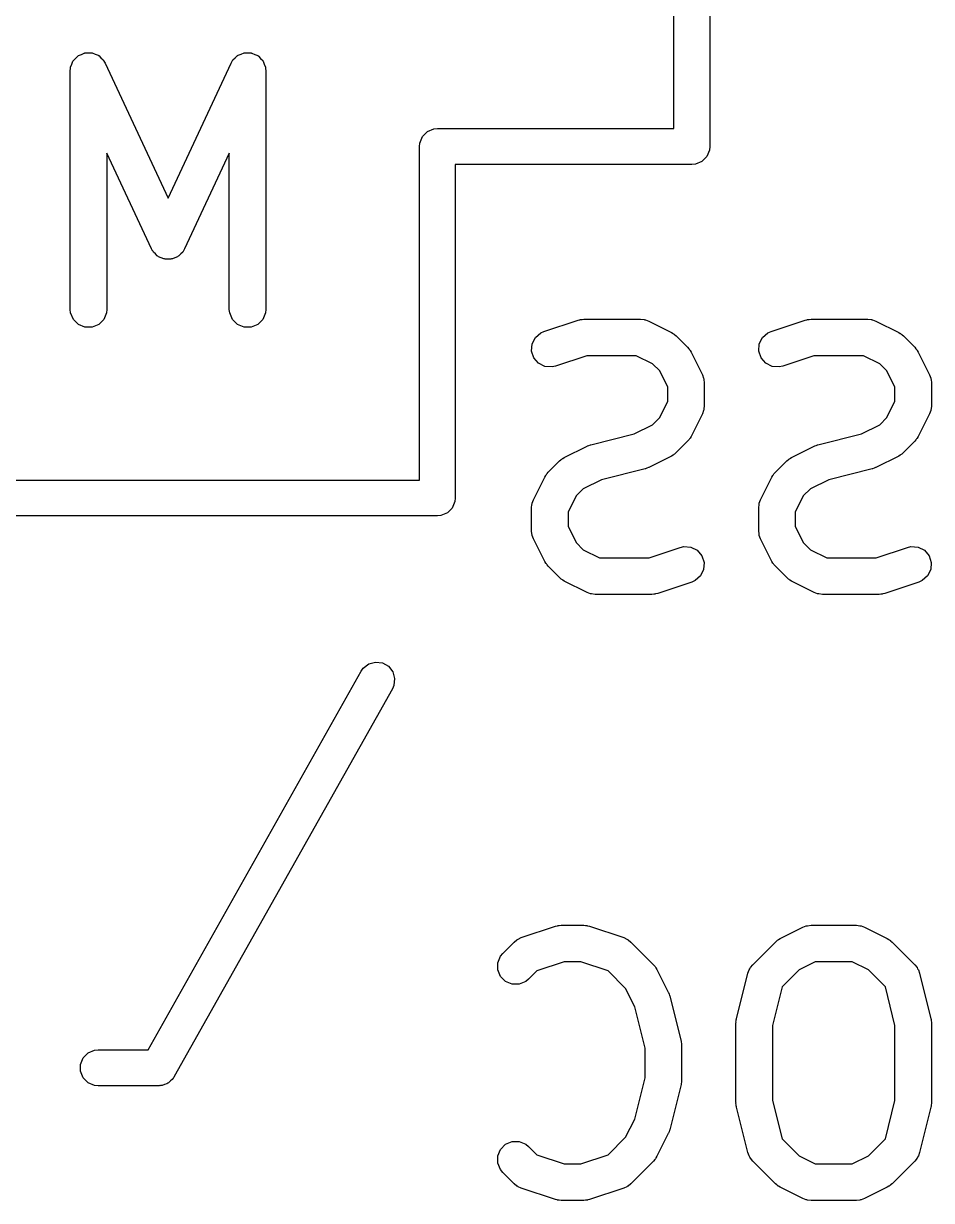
# Model space of a CAD drawing. Extents: x 172.1 to 201.5, y -105.2 to -85.7.
# Drawn here: x 197.147 to 200.953, y -96.111 to -91.179 of the extents above; entities that cross this region are included whole.
import ezdxf

# ---------------------------------------------------------------- set-up
doc = ezdxf.new("R2010")
doc.units = 0
doc.layers.add('BLACK', color=7, linetype='CONTINUOUS')

msp = doc.modelspace()

# ---------------------------------------------------------------- linework, layer by layer
at = {"layer": 'BLACK', "linetype": 'CONTINUOUS'}
for p, q in [((199.8738, -91.619), (199.8738, -90.8812)), ((200.0238, -90.8812), (200.0238, -91.694)), ((197.349431, -91.349274), (197.353969, -91.336796)), ((197.353969, -91.336796), (197.355121, -91.335537)), ((197.355121, -91.335537), (197.355774, -91.333962)), ((197.355774, -91.333962), (197.365157, -91.324578)), ((197.365157, -91.324578), (197.374128, -91.314783)), ((197.374128, -91.314783), (197.375674, -91.314061)), ((197.375674, -91.314061), (197.37688, -91.312856)), ((197.37688, -91.312856), (197.389139, -91.307777)), ((197.389139, -91.307777), (197.401176, -91.302161)), ((197.401176, -91.302161), (197.40288, -91.302086)), ((197.40288, -91.302086), (197.404457, -91.301433)), ((197.404457, -91.301433), (197.417735, -91.301433)), ((197.417735, -91.301433), (197.430996, -91.30085)), ((197.430996, -91.30085), (197.432599, -91.301433)), ((197.432599, -91.301433), (197.434305, -91.301433)), ((197.434305, -91.301433), (197.446569, -91.306513)), ((197.446569, -91.306513), (197.459048, -91.311051)), ((197.459048, -91.311051), (197.460306, -91.312203)), ((197.460306, -91.312203), (197.461882, -91.312856)), ((197.461882, -91.312856), (197.471265, -91.322239)), ((197.471265, -91.322239), (197.481061, -91.33121)), ((197.481061, -91.33121), (197.482259, -91.333233)), ((197.482259, -91.333233), (197.482988, -91.333962)), ((197.482988, -91.333962), (197.483677, -91.335627)), ((197.483677, -91.335627), (197.488704, -91.344112)), ((198.016724, -91.344112), (198.02175, -91.335627)), ((198.02175, -91.335627), (198.02244, -91.333962)), ((198.02244, -91.333962), (198.023168, -91.333233)), ((198.023168, -91.333233), (198.024367, -91.33121)), ((198.024367, -91.33121), (198.034157, -91.322244)), ((198.034157, -91.322244), (198.043546, -91.312856)), ((198.043546, -91.312856), (198.045123, -91.312202)), ((198.045123, -91.312202), (198.046381, -91.311051)), ((198.046381, -91.311051), (198.058854, -91.306515)), ((198.058854, -91.306515), (198.071123, -91.301433)), ((198.071123, -91.301433), (198.072829, -91.301433)), ((198.072829, -91.301433), (198.074432, -91.30085)), ((198.074432, -91.30085), (198.087693, -91.301433)), ((198.087693, -91.301433), (198.100971, -91.301433)), ((198.100971, -91.301433), (198.102547, -91.302086)), ((198.102547, -91.302086), (198.104252, -91.302161)), ((198.104252, -91.302161), (198.116288, -91.307777)), ((198.116288, -91.307777), (198.128548, -91.312856)), ((198.128548, -91.312856), (198.129753, -91.314061)), ((198.129753, -91.314061), (198.1313, -91.314783)), ((198.1313, -91.314783), (198.14027, -91.324578)), ((198.14027, -91.324578), (198.149654, -91.333962)), ((198.149654, -91.333962), (198.150306, -91.335537)), ((198.150306, -91.335537), (198.151459, -91.336796)), ((198.151459, -91.336796), (198.155996, -91.349274)), ((197.342881, -91.376463), (197.343847, -91.366652)), ((197.342881, -92.376463), (197.342881, -91.376463)), ((197.343768, -91.364848), (197.34412, -91.363878)), ((197.343847, -91.366652), (197.343768, -91.364848)), ((197.34412, -91.363878), (197.344351, -91.361539)), ((197.344351, -91.361539), (197.349431, -91.349274)), ((197.488704, -91.344112), (197.752713, -91.909848)), ((197.752713, -91.909848), (198.016724, -91.344112)), ((198.155996, -91.349274), (198.161077, -91.361539)), ((198.161077, -91.361539), (198.161307, -91.363878)), ((198.161307, -91.363878), (198.16166, -91.364848)), ((198.16166, -91.364848), (198.16158, -91.366652)), ((198.16158, -91.366652), (198.162547, -91.376463)), ((198.162547, -91.376463), (198.162547, -92.376463)), ((198.81964, -91.652332), (198.840332, -91.63164)), ((198.840332, -91.63164), (198.867368, -91.620441)), ((198.867368, -91.620441), (198.882, -91.619)), ((198.882, -91.619), (199.8738, -91.619)), ((198.807, -91.694), (198.808441, -91.679368)), ((198.808441, -91.679368), (198.81964, -91.652332)), ((197.683391, -92.123099), (197.495881, -91.721291)), ((197.495881, -91.721291), (197.495881, -92.376463)), ((198.009547, -91.721291), (197.822037, -92.123099)), ((198.009547, -92.376463), (198.009547, -91.721291)), ((198.807, -93.0922), (198.807, -91.694)), ((200.022359, -91.708632), (200.01116, -91.735668)), ((200.0238, -91.694), (200.022359, -91.708632)), ((199.9488, -91.769), (198.957, -91.769)), ((198.957, -91.769), (198.957, -93.1672)), ((199.963432, -91.767559), (199.9488, -91.769)), ((199.990468, -91.75636), (199.963432, -91.767559)), ((200.01116, -91.735668), (199.990468, -91.75636)), ((197.686629, -92.128566), (197.683391, -92.123099)), ((197.687302, -92.130415), (197.686629, -92.128566)), ((197.818798, -92.128566), (197.818126, -92.130415)), ((197.822037, -92.123099), (197.818798, -92.128566)), ((197.688499, -92.131722), (197.687302, -92.130415)), ((197.691034, -92.136001), (197.688499, -92.131722)), ((197.699606, -92.143851), (197.691034, -92.136001)), ((197.707461, -92.152428), (197.699606, -92.143851)), ((197.710543, -92.153866), (197.707461, -92.152428)), ((197.713048, -92.15616), (197.710543, -92.153866)), ((197.723969, -92.160131), (197.713048, -92.15616)), ((197.734509, -92.16505), (197.723969, -92.160131)), ((197.737904, -92.165199), (197.734509, -92.16505)), ((197.741099, -92.166361), (197.737904, -92.165199)), ((197.752714, -92.16585), (197.741099, -92.166361)), ((197.764329, -92.166361), (197.752714, -92.16585)), ((197.767523, -92.165199), (197.764329, -92.166361)), ((197.770919, -92.16505), (197.767523, -92.165199)), ((197.781456, -92.160132), (197.770919, -92.16505)), ((197.792381, -92.15616), (197.781456, -92.160132)), ((197.794886, -92.153865), (197.792381, -92.15616)), ((197.797967, -92.152428), (197.794886, -92.153865)), ((197.805819, -92.143853), (197.797967, -92.152428)), ((197.814394, -92.136001), (197.805819, -92.143853)), ((197.816928, -92.131722), (197.814394, -92.136001)), ((197.818126, -92.130415), (197.816928, -92.131722)), ((197.344351, -92.391387), (197.342881, -92.376463)), ((197.355774, -92.418964), (197.344351, -92.391387)), ((197.37688, -92.44007), (197.355774, -92.418964)), ((197.482988, -92.418964), (197.461882, -92.44007)), ((197.494411, -92.391387), (197.482988, -92.418964)), ((197.495881, -92.376463), (197.494411, -92.391387)), ((198.011017, -92.391387), (198.009547, -92.376463)), ((198.02244, -92.418964), (198.011017, -92.391387)), ((198.043546, -92.44007), (198.02244, -92.418964)), ((198.149654, -92.418964), (198.128548, -92.44007)), ((198.161077, -92.391387), (198.149654, -92.418964)), ((198.162547, -92.376463), (198.161077, -92.391387)), ((199.328866, -92.469108), (199.471722, -92.421489)), ((199.471722, -92.421489), (199.479124, -92.419805)), ((199.479124, -92.419805), (199.48099, -92.419033)), ((199.48099, -92.419033), (199.483695, -92.418766)), ((199.483695, -92.418766), (199.486345, -92.418164)), ((199.486345, -92.418164), (199.488359, -92.418307)), ((199.488359, -92.418307), (199.495914, -92.417563)), ((199.495914, -92.417563), (199.734009, -92.417563)), ((199.734009, -92.417563), (199.748933, -92.419033)), ((199.748933, -92.419033), (199.751473, -92.420085)), ((199.751473, -92.420085), (199.754215, -92.42028)), ((199.754215, -92.42028), (199.768221, -92.425639)), ((200.281247, -92.469108), (200.424103, -92.421489)), ((200.424103, -92.421489), (200.431505, -92.419805)), ((200.431505, -92.419805), (200.433371, -92.419033)), ((200.433371, -92.419033), (200.436076, -92.418766)), ((200.436076, -92.418766), (200.438726, -92.418164)), ((200.438726, -92.418164), (200.44074, -92.418307)), ((200.44074, -92.418307), (200.448295, -92.417563)), ((200.448295, -92.417563), (200.68639, -92.417563)), ((200.68639, -92.417563), (200.701314, -92.419033)), ((200.701314, -92.419033), (200.703854, -92.420085)), ((200.703854, -92.420085), (200.706596, -92.42028)), ((200.706596, -92.42028), (200.720602, -92.425639)), ((197.404457, -92.451493), (197.37688, -92.44007)), ((197.434305, -92.451493), (197.404457, -92.451493)), ((197.461882, -92.44007), (197.434305, -92.451493)), ((198.071123, -92.451493), (198.043546, -92.44007)), ((198.100971, -92.451493), (198.071123, -92.451493)), ((198.128548, -92.44007), (198.100971, -92.451493)), ((199.315172, -92.475222), (199.328866, -92.469108)), ((199.768221, -92.425639), (199.863459, -92.473258)), ((199.863459, -92.473258), (199.869885, -92.477303)), ((200.267553, -92.475222), (200.281247, -92.469108)), ((200.720602, -92.425639), (200.81584, -92.473258)), ((200.81584, -92.473258), (200.822266, -92.477303)), ((199.277158, -92.55125), (199.279274, -92.521476)), ((199.279274, -92.521476), (199.292623, -92.494779)), ((199.292623, -92.494779), (199.315172, -92.475222)), ((199.869885, -92.477303), (199.871748, -92.478075)), ((199.871748, -92.478075), (199.873846, -92.479796)), ((199.873846, -92.479796), (199.87615, -92.481247)), ((199.87615, -92.481247), (199.877474, -92.482773)), ((199.877474, -92.482773), (199.883341, -92.487588)), ((199.883341, -92.487588), (199.930959, -92.535207)), ((200.229539, -92.55125), (200.231655, -92.521476)), ((200.231655, -92.521476), (200.245004, -92.494779)), ((200.245004, -92.494779), (200.267553, -92.475222)), ((200.822266, -92.477303), (200.824129, -92.478075)), ((200.824129, -92.478075), (200.826227, -92.479796)), ((200.826227, -92.479796), (200.828531, -92.481247)), ((200.828531, -92.481247), (200.829855, -92.482773)), ((200.829855, -92.482773), (200.835722, -92.487588)), ((200.835722, -92.487588), (200.88334, -92.535207)), ((199.286597, -92.579567), (199.277158, -92.55125)), ((199.508327, -92.570563), (199.377248, -92.614256)), ((199.715949, -92.570563), (199.508327, -92.570563)), ((199.783931, -92.604554), (199.715949, -92.570563)), ((199.930959, -92.535207), (199.935774, -92.541073)), ((199.935774, -92.541073), (199.937301, -92.542398)), ((199.937301, -92.542398), (199.938749, -92.544699)), ((199.938749, -92.544699), (199.940473, -92.546799)), ((199.940473, -92.546799), (199.941245, -92.548664)), ((199.941245, -92.548664), (199.94529, -92.555089)), ((199.94529, -92.555089), (199.992909, -92.650327)), ((200.238978, -92.579567), (200.229539, -92.55125)), ((200.460708, -92.570563), (200.329629, -92.614256)), ((200.66833, -92.570563), (200.460708, -92.570563)), ((200.736312, -92.604554), (200.66833, -92.570563)), ((200.88334, -92.535207), (200.888155, -92.541073)), ((200.888155, -92.541073), (200.889682, -92.542398)), ((200.889682, -92.542398), (200.89113, -92.544699)), ((200.89113, -92.544699), (200.892854, -92.546799)), ((200.892854, -92.546799), (200.893626, -92.548664)), ((200.893626, -92.548664), (200.897671, -92.555089)), ((200.897671, -92.555089), (200.94529, -92.650327)), ((199.306154, -92.602116), (199.286597, -92.579567)), ((199.332851, -92.615465), (199.306154, -92.602116)), ((199.362625, -92.617581), (199.332851, -92.615465)), ((199.377248, -92.614256), (199.362625, -92.617581)), ((199.813993, -92.634615), (199.783931, -92.604554)), ((200.258535, -92.602116), (200.238978, -92.579567)), ((200.285232, -92.615465), (200.258535, -92.602116)), ((200.315006, -92.617581), (200.285232, -92.615465)), ((200.329629, -92.614256), (200.315006, -92.617581)), ((200.766374, -92.634615), (200.736312, -92.604554)), ((199.847985, -92.702599), (199.813993, -92.634615)), ((199.992909, -92.650327), (199.998268, -92.664333)), ((199.998268, -92.664333), (199.998462, -92.667074)), ((199.998462, -92.667074), (199.999515, -92.669615)), ((199.999515, -92.669615), (200.000985, -92.684539)), ((200.800366, -92.702599), (200.766374, -92.634615)), ((200.94529, -92.650327), (200.950649, -92.664333)), ((200.950649, -92.664333), (200.950843, -92.667074)), ((200.950843, -92.667074), (200.951896, -92.669615)), ((200.951896, -92.669615), (200.953366, -92.684539)), ((199.847985, -92.761717), (199.847985, -92.702599)), ((200.000985, -92.684539), (200.000985, -92.779777)), ((200.800366, -92.761717), (200.800366, -92.702599)), ((200.953366, -92.684539), (200.953366, -92.779777)), ((199.813993, -92.8297), (199.847985, -92.761717)), ((200.766374, -92.8297), (200.800366, -92.761717)), ((199.992909, -92.813989), (199.94529, -92.909227)), ((199.998268, -92.799983), (199.992909, -92.813989)), ((199.998462, -92.797241), (199.998268, -92.799983)), ((199.999515, -92.794701), (199.998462, -92.797241)), ((200.000985, -92.779777), (199.999515, -92.794701)), ((200.94529, -92.813989), (200.897671, -92.909227)), ((200.950649, -92.799983), (200.94529, -92.813989)), ((200.950843, -92.797241), (200.950649, -92.799983)), ((200.951896, -92.794701), (200.950843, -92.797241)), ((200.953366, -92.779777), (200.951896, -92.794701)), ((199.707307, -92.898074), (199.783931, -92.859761)), ((199.783931, -92.859761), (199.813993, -92.8297)), ((200.659688, -92.898074), (200.736312, -92.859761)), ((200.736312, -92.859761), (200.766374, -92.8297)), ((199.524979, -92.943656), (199.707307, -92.898074)), ((199.940473, -92.917517), (199.938749, -92.919616)), ((199.941245, -92.915651), (199.940473, -92.917517)), ((199.94529, -92.909227), (199.941245, -92.915651)), ((200.47736, -92.943656), (200.659688, -92.898074)), ((200.892854, -92.917517), (200.89113, -92.919616)), ((200.893626, -92.915651), (200.892854, -92.917517)), ((200.897671, -92.909227), (200.893626, -92.915651)), ((199.414083, -92.997067), (199.509321, -92.949448)), ((199.509321, -92.949448), (199.510415, -92.949029)), ((199.510415, -92.949029), (199.510857, -92.948702)), ((199.510857, -92.948702), (199.517111, -92.946467)), ((199.517111, -92.946467), (199.523327, -92.944089)), ((199.523327, -92.944089), (199.523876, -92.944049)), ((199.523876, -92.944049), (199.524979, -92.943656)), ((199.930959, -92.929109), (199.883341, -92.976728)), ((199.935774, -92.923242), (199.930959, -92.929109)), ((199.937301, -92.921918), (199.935774, -92.923242)), ((199.938749, -92.919616), (199.937301, -92.921918)), ((200.366464, -92.997067), (200.461702, -92.949448)), ((200.461702, -92.949448), (200.462796, -92.949029)), ((200.462796, -92.949029), (200.463238, -92.948702)), ((200.463238, -92.948702), (200.469492, -92.946467)), ((200.469492, -92.946467), (200.475708, -92.944089)), ((200.475708, -92.944089), (200.476257, -92.944049)), ((200.476257, -92.944049), (200.47736, -92.943656)), ((200.88334, -92.929109), (200.835722, -92.976728)), ((200.888155, -92.923242), (200.88334, -92.929109)), ((200.889682, -92.921918), (200.888155, -92.923242)), ((200.89113, -92.919616), (200.889682, -92.921918)), ((199.346582, -93.059016), (199.394201, -93.011398)), ((199.394201, -93.011398), (199.400067, -93.006582)), ((199.400067, -93.006582), (199.401392, -93.005056)), ((199.401392, -93.005056), (199.403693, -93.003607)), ((199.403693, -93.003607), (199.405793, -93.001884)), ((199.405793, -93.001884), (199.407658, -93.001111)), ((199.407658, -93.001111), (199.414083, -92.997067)), ((199.863459, -92.991058), (199.768221, -93.038677)), ((199.869885, -92.987012), (199.863459, -92.991058)), ((199.871748, -92.986241), (199.869885, -92.987012)), ((199.873846, -92.984519), (199.871748, -92.986241)), ((199.87615, -92.983069), (199.873846, -92.984519)), ((199.877474, -92.981542), (199.87615, -92.983069)), ((199.883341, -92.976728), (199.877474, -92.981542)), ((200.298963, -93.059016), (200.346582, -93.011398)), ((200.346582, -93.011398), (200.352448, -93.006582)), ((200.352448, -93.006582), (200.353773, -93.005056)), ((200.353773, -93.005056), (200.356074, -93.003607)), ((200.356074, -93.003607), (200.358174, -93.001884)), ((200.358174, -93.001884), (200.360039, -93.001111)), ((200.360039, -93.001111), (200.366464, -92.997067)), ((200.81584, -92.991058), (200.720602, -93.038677)), ((200.822266, -92.987012), (200.81584, -92.991058)), ((200.824129, -92.986241), (200.822266, -92.987012)), ((200.826227, -92.984519), (200.824129, -92.986241)), ((200.828531, -92.983069), (200.826227, -92.984519)), ((200.829855, -92.981542), (200.828531, -92.983069)), ((200.835722, -92.976728), (200.829855, -92.981542)), ((199.340241, -93.066207), (199.341767, -93.064882)), ((199.341767, -93.064882), (199.346582, -93.059016)), ((199.752563, -93.044469), (199.570235, -93.090051)), ((199.753665, -93.044075), (199.752563, -93.044469)), ((199.754215, -93.044036), (199.753665, -93.044075)), ((199.76043, -93.041657), (199.754215, -93.044036)), ((199.766685, -93.039423), (199.76043, -93.041657)), ((199.767126, -93.039095), (199.766685, -93.039423)), ((199.768221, -93.038677), (199.767126, -93.039095)), ((200.292622, -93.066207), (200.294148, -93.064882)), ((200.294148, -93.064882), (200.298963, -93.059016)), ((200.704944, -93.044469), (200.522616, -93.090051)), ((200.706046, -93.044075), (200.704944, -93.044469)), ((200.706596, -93.044036), (200.706046, -93.044075)), ((200.712811, -93.041657), (200.706596, -93.044036)), ((200.719066, -93.039423), (200.712811, -93.041657)), ((200.719507, -93.039095), (200.719066, -93.039423)), ((200.720602, -93.038677), (200.719507, -93.039095)), ((192.024, -93.0922), (198.807, -93.0922)), ((199.284633, -93.174136), (199.332252, -93.078898)), ((199.332252, -93.078898), (199.336297, -93.072471)), ((199.336297, -93.072471), (199.337069, -93.070609)), ((199.337069, -93.070609), (199.33879, -93.06851)), ((199.33879, -93.06851), (199.340241, -93.066207)), ((199.570235, -93.090051), (199.493609, -93.128363)), ((200.237014, -93.174136), (200.284633, -93.078898)), ((200.284633, -93.078898), (200.288678, -93.072471)), ((200.288678, -93.072471), (200.28945, -93.070609)), ((200.28945, -93.070609), (200.291171, -93.06851)), ((200.291171, -93.06851), (200.292622, -93.066207)), ((200.522616, -93.090051), (200.44599, -93.128363)), ((199.463548, -93.158425), (199.429557, -93.226408)), ((199.493609, -93.128363), (199.463548, -93.158425)), ((200.415929, -93.158425), (200.381938, -93.226408)), ((200.44599, -93.128363), (200.415929, -93.158425)), ((198.94436, -93.208868), (198.923668, -93.22956)), ((198.955559, -93.181832), (198.94436, -93.208868)), ((198.957, -93.1672), (198.955559, -93.181832)), ((199.276557, -93.208348), (199.278027, -93.193424)), ((199.276557, -93.303586), (199.276557, -93.208348)), ((199.278027, -93.193424), (199.279079, -93.190883)), ((199.279079, -93.190883), (199.279274, -93.188142)), ((199.279274, -93.188142), (199.284633, -93.174136)), ((200.228938, -93.208348), (200.230408, -93.193424)), ((200.228938, -93.303586), (200.228938, -93.208348)), ((200.230408, -93.193424), (200.23146, -93.190883)), ((200.23146, -93.190883), (200.231655, -93.188142)), ((200.231655, -93.188142), (200.237014, -93.174136)), ((198.882, -93.2422), (192.024, -93.2422)), ((198.896632, -93.240759), (198.882, -93.2422)), ((198.923668, -93.22956), (198.896632, -93.240759)), ((199.429557, -93.226408), (199.429557, -93.285526)), ((200.381938, -93.226408), (200.381938, -93.285526)), ((199.278027, -93.31851), (199.276557, -93.303586)), ((199.429557, -93.285526), (199.463549, -93.35351)), ((200.230408, -93.31851), (200.228938, -93.303586)), ((200.381938, -93.285526), (200.41593, -93.35351)), ((199.279079, -93.32105), (199.278027, -93.31851)), ((199.279274, -93.323792), (199.279079, -93.32105)), ((199.284633, -93.337798), (199.279274, -93.323792)), ((199.332252, -93.433036), (199.284633, -93.337798)), ((199.463549, -93.35351), (199.493609, -93.383571)), ((200.23146, -93.32105), (200.230408, -93.31851)), ((200.231655, -93.323792), (200.23146, -93.32105)), ((200.237014, -93.337798), (200.231655, -93.323792)), ((200.284633, -93.433036), (200.237014, -93.337798)), ((200.41593, -93.35351), (200.44599, -93.383571)), ((199.493609, -93.383571), (199.561593, -93.417563)), ((199.769215, -93.417563), (199.900293, -93.37387)), ((199.900293, -93.37387), (199.914916, -93.370545)), ((199.914916, -93.370545), (199.94469, -93.372661)), ((199.94469, -93.372661), (199.971387, -93.38601)), ((199.971387, -93.38601), (199.990945, -93.408559)), ((199.990945, -93.408559), (200.000384, -93.436876)), ((200.44599, -93.383571), (200.513974, -93.417563)), ((200.721596, -93.417563), (200.852674, -93.37387)), ((200.852674, -93.37387), (200.867297, -93.370545)), ((200.867297, -93.370545), (200.897071, -93.372661)), ((200.897071, -93.372661), (200.923768, -93.38601)), ((200.923768, -93.38601), (200.943326, -93.408559)), ((200.943326, -93.408559), (200.952765, -93.436876)), ((199.336294, -93.439458), (199.332252, -93.433036)), ((199.337068, -93.441325), (199.336294, -93.439458)), ((199.338792, -93.443426), (199.337068, -93.441325)), ((199.340241, -93.445727), (199.338792, -93.443426)), ((199.341767, -93.44705), (199.340241, -93.445727)), ((199.346582, -93.452917), (199.341767, -93.44705)), ((199.394201, -93.500537), (199.346582, -93.452917)), ((199.561593, -93.417563), (199.769215, -93.417563)), ((200.000384, -93.436876), (199.998267, -93.46665)), ((200.288675, -93.439458), (200.284633, -93.433036)), ((200.289449, -93.441325), (200.288675, -93.439458)), ((200.291173, -93.443426), (200.289449, -93.441325)), ((200.292622, -93.445727), (200.291173, -93.443426)), ((200.294148, -93.44705), (200.292622, -93.445727)), ((200.298963, -93.452917), (200.294148, -93.44705)), ((200.346582, -93.500537), (200.298963, -93.452917)), ((200.513974, -93.417563), (200.721596, -93.417563)), ((200.952765, -93.436876), (200.950648, -93.46665)), ((199.400067, -93.505352), (199.394201, -93.500537)), ((199.401392, -93.506879), (199.400067, -93.505352)), ((199.403693, -93.508327), (199.401392, -93.506879)), ((199.405793, -93.510051), (199.403693, -93.508327)), ((199.984919, -93.493347), (199.962369, -93.512904)), ((199.998267, -93.46665), (199.984919, -93.493347)), ((200.352448, -93.505352), (200.346582, -93.500537)), ((200.353773, -93.506879), (200.352448, -93.505352)), ((200.356074, -93.508327), (200.353773, -93.506879)), ((200.358174, -93.510051), (200.356074, -93.508327)), ((200.9373, -93.493347), (200.91475, -93.512904)), ((200.950648, -93.46665), (200.9373, -93.493347)), ((199.407658, -93.510823), (199.405793, -93.510051)), ((199.414083, -93.514868), (199.407658, -93.510823)), ((199.509321, -93.562487), (199.414083, -93.514868)), ((199.948676, -93.519018), (199.805819, -93.566637)), ((199.962369, -93.512904), (199.948676, -93.519018)), ((200.360039, -93.510823), (200.358174, -93.510051)), ((200.366464, -93.514868), (200.360039, -93.510823)), ((200.461702, -93.562487), (200.366464, -93.514868)), ((200.901057, -93.519018), (200.7582, -93.566637)), ((200.91475, -93.512904), (200.901057, -93.519018)), ((199.523327, -93.567846), (199.509321, -93.562487)), ((199.526068, -93.56804), (199.523327, -93.567846)), ((199.528609, -93.569093), (199.526068, -93.56804)), ((199.543533, -93.570563), (199.528609, -93.569093)), ((199.781628, -93.570563), (199.543533, -93.570563)), ((199.789182, -93.569818), (199.781628, -93.570563)), ((199.791196, -93.569962), (199.789182, -93.569818)), ((199.793845, -93.569359), (199.791196, -93.569962)), ((199.796552, -93.569093), (199.793845, -93.569359)), ((199.798419, -93.568319), (199.796552, -93.569093)), ((199.805819, -93.566637), (199.798419, -93.568319)), ((200.475708, -93.567846), (200.461702, -93.562487)), ((200.478449, -93.56804), (200.475708, -93.567846)), ((200.48099, -93.569093), (200.478449, -93.56804)), ((200.495914, -93.570563), (200.48099, -93.569093)), ((200.734009, -93.570563), (200.495914, -93.570563)), ((200.741563, -93.569818), (200.734009, -93.570563)), ((200.743577, -93.569962), (200.741563, -93.569818)), ((200.746226, -93.569359), (200.743577, -93.569962)), ((200.748933, -93.569093), (200.746226, -93.569359)), ((200.7508, -93.568319), (200.748933, -93.569093)), ((200.7582, -93.566637), (200.7508, -93.568319)), ((198.594077, -93.862311), (198.622256, -93.85442)), ((198.622256, -93.85442), (198.65131, -93.857914)), ((197.669736, -95.4798), (198.562632, -93.89243)), ((198.562632, -93.89243), (198.571061, -93.880384)), ((198.571061, -93.880384), (198.594077, -93.862311)), ((198.65131, -93.857914), (198.676816, -93.872261)), ((198.676816, -93.872261), (198.694889, -93.895277)), ((198.694889, -93.895277), (198.70278, -93.923456)), ((198.699286, -93.95251), (198.693368, -93.96597)), ((198.70278, -93.923456), (198.699286, -93.95251)), ((198.693368, -93.96597), (197.778968, -95.59157)), ((199.233628, -95.009108), (199.376484, -94.961489)), ((199.376484, -94.961489), (199.383886, -94.959805)), ((199.383886, -94.959805), (199.385752, -94.959033)), ((199.385752, -94.959033), (199.388457, -94.958766)), ((199.388457, -94.958766), (199.391107, -94.958164)), ((199.391107, -94.958164), (199.393121, -94.958307)), ((199.393121, -94.958307), (199.400676, -94.957563)), ((199.400676, -94.957563), (199.495914, -94.957563)), ((199.495914, -94.957563), (199.503468, -94.958307)), ((199.503468, -94.958307), (199.505482, -94.958164)), ((199.505482, -94.958164), (199.508131, -94.958766)), ((199.508131, -94.958766), (199.510838, -94.959033)), ((199.510838, -94.959033), (199.512705, -94.959806)), ((199.512705, -94.959806), (199.520105, -94.961489)), ((199.520105, -94.961489), (199.662962, -95.009108)), ((200.318845, -95.013258), (200.414083, -94.965639)), ((200.414083, -94.965639), (200.428089, -94.96028)), ((200.428089, -94.96028), (200.43083, -94.960085)), ((200.43083, -94.960085), (200.433371, -94.959033)), ((200.433371, -94.959033), (200.448295, -94.957563)), ((200.448295, -94.957563), (200.638771, -94.957563)), ((200.638771, -94.957563), (200.653695, -94.959033)), ((200.653695, -94.959033), (200.656235, -94.960085)), ((200.656235, -94.960085), (200.658977, -94.96028)), ((200.658977, -94.96028), (200.672983, -94.965639)), ((200.672983, -94.965639), (200.768221, -95.013258)), ((199.156106, -95.075207), (199.203725, -95.027589)), ((199.203725, -95.027589), (199.215317, -95.018075)), ((199.215317, -95.018075), (199.217857, -95.017022)), ((199.217857, -95.017022), (199.219934, -95.015222)), ((199.219934, -95.015222), (199.233628, -95.009108)), ((199.662962, -95.009108), (199.676655, -95.015222)), ((199.676655, -95.015222), (199.678731, -95.017022)), ((199.678731, -95.017022), (199.681272, -95.018075)), ((199.681272, -95.018075), (199.692865, -95.027588)), ((199.692865, -95.027588), (199.788103, -95.122826)), ((200.203725, -95.122826), (200.298963, -95.027588)), ((200.298963, -95.027588), (200.304829, -95.022773)), ((200.304829, -95.022773), (200.306154, -95.021247)), ((200.306154, -95.021247), (200.308457, -95.019796)), ((200.308457, -95.019796), (200.310556, -95.018075)), ((200.310556, -95.018075), (200.312418, -95.017303)), ((200.312418, -95.017303), (200.318845, -95.013258)), ((200.768221, -95.013258), (200.774647, -95.017303)), ((200.774647, -95.017303), (200.77651, -95.018075)), ((200.77651, -95.018075), (200.778608, -95.019796)), ((200.778608, -95.019796), (200.780912, -95.021247)), ((200.780912, -95.021247), (200.782236, -95.022773)), ((200.782236, -95.022773), (200.788103, -95.027588)), ((200.788103, -95.027588), (200.883341, -95.122826)), ((199.13517, -95.114377), (199.146593, -95.0868)), ((199.146593, -95.0868), (199.156106, -95.075207)), ((199.13517, -95.144225), (199.13517, -95.114377)), ((199.413089, -95.110563), (199.299143, -95.148544)), ((199.483501, -95.110563), (199.413089, -95.110563)), ((199.597445, -95.148544), (199.483501, -95.110563)), ((199.788103, -95.122826), (199.792917, -95.128692)), ((199.792917, -95.128692), (199.794444, -95.130017)), ((199.794444, -95.130017), (199.795894, -95.13232)), ((199.795894, -95.13232), (199.797616, -95.134419)), ((199.797616, -95.134419), (199.798387, -95.136281)), ((199.798387, -95.136281), (199.802433, -95.142708)), ((200.192035, -95.139673), (200.194212, -95.134419)), ((200.194212, -95.134419), (200.203725, -95.122826)), ((200.466355, -95.110563), (200.398373, -95.144554)), ((200.620711, -95.110563), (200.466355, -95.110563)), ((200.688693, -95.144554), (200.620711, -95.110563)), ((200.883341, -95.122826), (200.892854, -95.134419)), ((200.892854, -95.134419), (200.89503, -95.139673)), ((199.146593, -95.171802), (199.13517, -95.144225)), ((199.167699, -95.192908), (199.146593, -95.171802)), ((199.264294, -95.183395), (199.252701, -95.192908)), ((199.299143, -95.148544), (199.264294, -95.183395)), ((199.671137, -95.222236), (199.597445, -95.148544)), ((199.802433, -95.142708), (199.850052, -95.237946)), ((200.135984, -95.348842), (200.183603, -95.158366)), ((200.183603, -95.158366), (200.188649, -95.144244)), ((200.188649, -95.144244), (200.192035, -95.139673)), ((200.398373, -95.144554), (200.326895, -95.216031)), ((200.76017, -95.216031), (200.688693, -95.144554)), ((200.89503, -95.139673), (200.898417, -95.144244)), ((200.898417, -95.144244), (200.903463, -95.158366)), ((200.903463, -95.158366), (200.951082, -95.348842)), ((199.195276, -95.204331), (199.167699, -95.192908)), ((199.225124, -95.204331), (199.195276, -95.204331)), ((199.252701, -95.192908), (199.225124, -95.204331)), ((199.709449, -95.29886), (199.671137, -95.222236)), ((200.326895, -95.216031), (200.2867, -95.376814)), ((200.800366, -95.376814), (200.76017, -95.216031)), ((199.850052, -95.237946), (199.85047, -95.23904)), ((199.85047, -95.23904), (199.850798, -95.239482)), ((199.850798, -95.239482), (199.853032, -95.245736)), ((199.853032, -95.245736), (199.855411, -95.251952)), ((199.855411, -95.251952), (199.85545, -95.252501)), ((199.85545, -95.252501), (199.855844, -95.253604)), ((199.855844, -95.253604), (199.903463, -95.44408)), ((199.752747, -95.472052), (199.709449, -95.29886)), ((200.1337, -95.367396), (200.133956, -95.36479)), ((200.1337, -95.700729), (200.1337, -95.367396)), ((200.133791, -95.363677), (200.134616, -95.358095)), ((200.133956, -95.36479), (200.133791, -95.363677)), ((200.134616, -95.358095), (200.13517, -95.352472)), ((200.13517, -95.352472), (200.135601, -95.35143)), ((200.135601, -95.35143), (200.135984, -95.348842)), ((200.2867, -95.376814), (200.2867, -95.691311)), ((200.800366, -95.691311), (200.800366, -95.376814)), ((200.951082, -95.348842), (200.951464, -95.35143)), ((200.951464, -95.35143), (200.951896, -95.352472)), ((200.951896, -95.352472), (200.952449, -95.358095)), ((200.952449, -95.358095), (200.953275, -95.363677)), ((200.953275, -95.363677), (200.953109, -95.36479)), ((200.953109, -95.36479), (200.953366, -95.367396)), ((200.953366, -95.367396), (200.953366, -95.700729)), ((197.417932, -95.49244), (197.444968, -95.481241)), ((197.444968, -95.481241), (197.4596, -95.4798)), ((197.4596, -95.4798), (197.669736, -95.4798)), ((199.752747, -95.596073), (199.752747, -95.472052)), ((199.903463, -95.44408), (199.903845, -95.446668)), ((199.903845, -95.446668), (199.904277, -95.44771)), ((199.904277, -95.44771), (199.90483, -95.453333)), ((199.90483, -95.453333), (199.905656, -95.458915)), ((199.905656, -95.458915), (199.90549, -95.460028)), ((199.90549, -95.460028), (199.905747, -95.462634)), ((199.905747, -95.462634), (199.905747, -95.605491)), ((197.386041, -95.540168), (197.39724, -95.513132)), ((197.39724, -95.513132), (197.417932, -95.49244)), ((197.386041, -95.569432), (197.386041, -95.540168)), ((197.39724, -95.596468), (197.386041, -95.569432)), ((197.417932, -95.61716), (197.39724, -95.596468)), ((197.444968, -95.628359), (197.417932, -95.61716)), ((197.4596, -95.6298), (197.444968, -95.628359)), ((197.7136, -95.6298), (197.4596, -95.6298)), ((197.717763, -95.629389), (197.7136, -95.6298)), ((197.719344, -95.62958), (197.717763, -95.629389)), ((197.721248, -95.629046), (197.719344, -95.62958)), ((197.728232, -95.628359), (197.721248, -95.629046)), ((197.737675, -95.624447), (197.728232, -95.628359)), ((197.747523, -95.62169), (197.737675, -95.624447)), ((197.751085, -95.618892), (197.747523, -95.62169)), ((197.755268, -95.61716), (197.751085, -95.618892)), ((197.762495, -95.609932), (197.755268, -95.61716)), ((197.770539, -95.603616), (197.762495, -95.609932)), ((197.774563, -95.597864), (197.770539, -95.603616)), ((197.77596, -95.596468), (197.774563, -95.597864)), ((197.776568, -95.594999), (197.77596, -95.596468)), ((197.778968, -95.59157), (197.776568, -95.594999)), ((199.709449, -95.769265), (199.752747, -95.596073)), ((199.903463, -95.624045), (199.855844, -95.814521)), ((199.903845, -95.621456), (199.903463, -95.624045)), ((199.904277, -95.620415), (199.903845, -95.621456)), ((199.90483, -95.614791), (199.904277, -95.620415)), ((199.905656, -95.60921), (199.90483, -95.614791)), ((199.905747, -95.605491), (199.90549, -95.608096)), ((199.90549, -95.608096), (199.905656, -95.60921)), ((200.133956, -95.703334), (200.1337, -95.700729)), ((200.133791, -95.704448), (200.133956, -95.703334)), ((200.134616, -95.710029), (200.133791, -95.704448)), ((200.13517, -95.715653), (200.134616, -95.710029)), ((200.135601, -95.716694), (200.13517, -95.715653)), ((200.135984, -95.719283), (200.135601, -95.716694)), ((200.183603, -95.909759), (200.135984, -95.719283)), ((200.2867, -95.691311), (200.326896, -95.852095)), ((200.76017, -95.852094), (200.800366, -95.691311)), ((200.951082, -95.719283), (200.903463, -95.909759)), ((200.951464, -95.716694), (200.951082, -95.719283)), ((200.951896, -95.715653), (200.951464, -95.716694)), ((200.952449, -95.710029), (200.951896, -95.715653)), ((200.953275, -95.704448), (200.952449, -95.710029)), ((200.953366, -95.700729), (200.953109, -95.703334)), ((200.953109, -95.703334), (200.953275, -95.704448)), ((199.671136, -95.845889), (199.709449, -95.769265)), ((199.853032, -95.822388), (199.850798, -95.828643)), ((199.855411, -95.816173), (199.853032, -95.822388)), ((199.85545, -95.815623), (199.855411, -95.816173)), ((199.855844, -95.814521), (199.85545, -95.815623)), ((199.146593, -95.896322), (199.167699, -95.875216)), ((199.167699, -95.875216), (199.195277, -95.863794)), ((199.195277, -95.863794), (199.225125, -95.863794)), ((199.225125, -95.863794), (199.252702, -95.875217)), ((199.252702, -95.875217), (199.264294, -95.884731)), ((199.597447, -95.91958), (199.671136, -95.845889)), ((199.850052, -95.830179), (199.802433, -95.925417)), ((199.85047, -95.829084), (199.850052, -95.830179)), ((199.850798, -95.828643), (199.85047, -95.829084)), ((200.326896, -95.852095), (200.398371, -95.923571)), ((200.688694, -95.923571), (200.76017, -95.852094)), ((199.13517, -95.923899), (199.146593, -95.896322)), ((199.13517, -95.953747), (199.13517, -95.923899)), ((199.264294, -95.884731), (199.299143, -95.919581)), ((199.299143, -95.919581), (199.413089, -95.957563)), ((199.483501, -95.957563), (199.597447, -95.91958)), ((199.802433, -95.925417), (199.79839, -95.931839)), ((200.188649, -95.923881), (200.183603, -95.909759)), ((200.192035, -95.928451), (200.188649, -95.923881)), ((200.398371, -95.923571), (200.466355, -95.957563)), ((200.620711, -95.957563), (200.688694, -95.923571)), ((200.898417, -95.923881), (200.895032, -95.928449)), ((200.903463, -95.909759), (200.898417, -95.923881)), ((199.146592, -95.981325), (199.13517, -95.953747)), ((199.413089, -95.957563), (199.483501, -95.957563)), ((199.788103, -95.945298), (199.692865, -96.040537)), ((199.792917, -95.939431), (199.788103, -95.945298)), ((199.794444, -95.938108), (199.792917, -95.939431)), ((199.795892, -95.935807), (199.794444, -95.938108)), ((199.797617, -95.933706), (199.795892, -95.935807)), ((199.79839, -95.931839), (199.797617, -95.933706)), ((200.194212, -95.933706), (200.192035, -95.928451)), ((200.203725, -95.945298), (200.194212, -95.933706)), ((200.298963, -96.040538), (200.203725, -95.945298)), ((200.466355, -95.957563), (200.620711, -95.957563)), ((200.883341, -95.945298), (200.788103, -96.040537)), ((200.892855, -95.933706), (200.883341, -95.945298)), ((200.895032, -95.928449), (200.892855, -95.933706)), ((199.156106, -95.992917), (199.146592, -95.981325)), ((199.203725, -96.040537), (199.156106, -95.992917)), ((199.215317, -96.050051), (199.203725, -96.040537)), ((199.217857, -96.051103), (199.215317, -96.050051)), ((199.219934, -96.052904), (199.217857, -96.051103)), ((199.233628, -96.059018), (199.219934, -96.052904)), ((199.376484, -96.106637), (199.233628, -96.059018)), ((199.662962, -96.059018), (199.520105, -96.106637)), ((199.676655, -96.052904), (199.662962, -96.059018)), ((199.67873, -96.051104), (199.676655, -96.052904)), ((199.681273, -96.050051), (199.67873, -96.051104)), ((199.692865, -96.040537), (199.681273, -96.050051)), ((200.304829, -96.045352), (200.298963, -96.040538)), ((200.306154, -96.046879), (200.304829, -96.045352)), ((200.308457, -96.048329), (200.306154, -96.046879)), ((200.310556, -96.050051), (200.308457, -96.048329)), ((200.312418, -96.050822), (200.310556, -96.050051)), ((200.318845, -96.054868), (200.312418, -96.050822)), ((200.414083, -96.102487), (200.318845, -96.054868)), ((200.768221, -96.054868), (200.672983, -96.102487)), ((200.774645, -96.050823), (200.768221, -96.054868)), ((200.776511, -96.050051), (200.774645, -96.050823)), ((200.77861, -96.048327), (200.776511, -96.050051)), ((200.780912, -96.046879), (200.77861, -96.048327)), ((200.782236, -96.045352), (200.780912, -96.046879)), ((200.788103, -96.040537), (200.782236, -96.045352)), ((199.383886, -96.10832), (199.376484, -96.106637)), ((199.385752, -96.109093), (199.383886, -96.10832)), ((199.388457, -96.109359), (199.385752, -96.109093)), ((199.391107, -96.109962), (199.388457, -96.109359)), ((199.393121, -96.109818), (199.391107, -96.109962)), ((199.400676, -96.110563), (199.393121, -96.109818)), ((199.495914, -96.110563), (199.400676, -96.110563)), ((199.503468, -96.109818), (199.495914, -96.110563)), ((199.505482, -96.109962), (199.503468, -96.109818)), ((199.508131, -96.109359), (199.505482, -96.109962)), ((199.510838, -96.109093), (199.508131, -96.109359)), ((199.512705, -96.108319), (199.510838, -96.109093)), ((199.520105, -96.106637), (199.512705, -96.108319)), ((200.428089, -96.107846), (200.414083, -96.102487)), ((200.43083, -96.10804), (200.428089, -96.107846)), ((200.433371, -96.109093), (200.43083, -96.10804)), ((200.448295, -96.110563), (200.433371, -96.109093)), ((200.638771, -96.110563), (200.448295, -96.110563)), ((200.653695, -96.109093), (200.638771, -96.110563)), ((200.656235, -96.10804), (200.653695, -96.109093)), ((200.658977, -96.107846), (200.656235, -96.10804)), ((200.672983, -96.102487), (200.658977, -96.107846))]:
    msp.add_line(p, q, dxfattribs=at)

doc.saveas('drawing.dxf')
